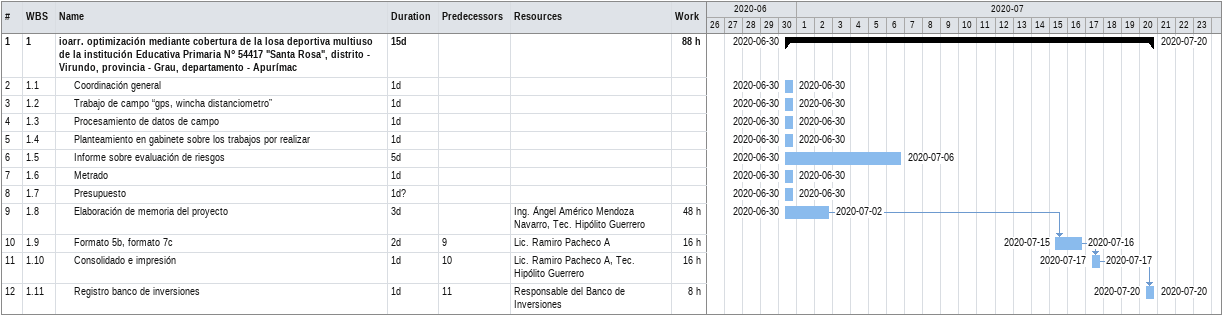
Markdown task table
| ID | WBS | Task | Duration | Start | Finish | Predecessors | Resources | Work (h) |
|---|---|---|---|---|---|---|---|---|
| 1 | 1 | **ioarr. optimización mediante cobertura de la losa deportiva multiuso de la institución Educativa Primaria N° 54417 "Santa Rosa", distrito - Virundo, provincia - Grau, departamento - Apurímac** | 15d | 2020-06-30 | 2020-07-20 |  |  | 88 |
| 2 | 1.1 | Coordinación general | 1d | 2020-06-30 | 2020-06-30 |  |  |  |
| 3 | 1.2 | Trabajo de campo “gps, wincha distanciometro” | 1d | 2020-06-30 | 2020-06-30 |  |  |  |
| 4 | 1.3 | Procesamiento de datos de campo | 1d | 2020-06-30 | 2020-06-30 |  |  |  |
| 5 | 1.4 | Planteamiento en gabinete sobre los trabajos por realizar | 1d | 2020-06-30 | 2020-06-30 |  |  |  |
| 6 | 1.5 | Informe sobre evaluación de riesgos | 5d | 2020-06-30 | 2020-07-06 |  |  |  |
| 7 | 1.6 | Metrado | 1d | 2020-06-30 | 2020-06-30 |  |  |  |
| 8 | 1.7 | Presupuesto | 1d? | 2020-06-30 | 2020-06-30 |  |  |  |
| 9 | 1.8 | Elaboración de memoria del proyecto | 3d | 2020-06-30 | 2020-07-02 |  | Ing. Ángel Américo Mendoza Navarro, Tec. Hipólito Guerrero | 48 |
| 10 | 1.9 | Formato 5b, formato 7c | 2d | 2020-07-15 | 2020-07-16 | 9 | Lic. Ramiro Pacheco A | 16 |
| 11 | 1.10 | Consolidado e impresión | 1d | 2020-07-17 | 2020-07-17 | 10 | Lic. Ramiro Pacheco A, Tec. Hipólito Guerrero | 16 |
| 12 | 1.11 | Registro banco de inversiones | 1d | 2020-07-20 | 2020-07-20 | 11 | Responsable del Banco de Inversiones | 8 |
